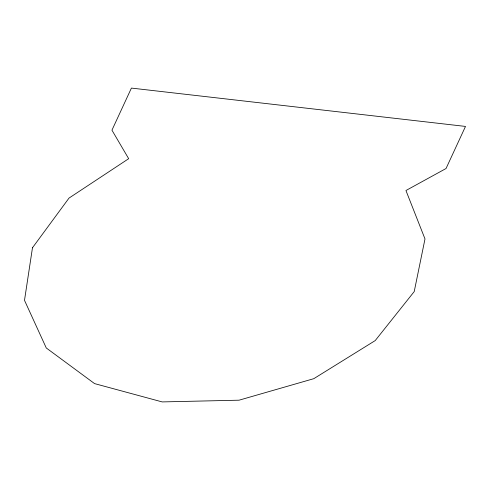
<?xml version="1.0" encoding="UTF-8"?>
<svg xmlns="http://www.w3.org/2000/svg" width="490" height="490" viewBox="0 0 490 490"><rect width="100%" height="100%" fill="white"/><g stroke="black" fill="none" stroke-linecap="round" stroke-linejoin="round"><path stroke-width="0.73" d="M32.475 247.762L24.5 300.333L46.281 347.98L94.57 383.609L162.184 401.916L239.071 400.189L313.784 378.684L375.211 340.587L414.221 291.581L424.995 238.949L405.941 190.518L446.035 168.523L465.5 126.426L131.418 88.084L111.947 130.175L128.68 158.693L69.01 198.089L32.475 247.762"/></g></svg>
